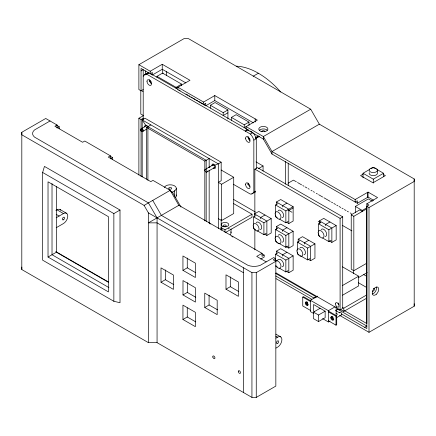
<?xml version="1.0" encoding="UTF-8"?>
<svg xmlns="http://www.w3.org/2000/svg" width="436" height="436" viewBox="0 0 436 436"><rect width="100%" height="100%" fill="white"/><g stroke="black" fill="none" stroke-linecap="round" stroke-linejoin="round"><path stroke-width="0.65" d="M275.41 261.289L275.41 258.57L273.252 259.818L275.841 261.311L275.841 386.094L256.259 397.398L251.937 397.398L157.064 342.652L157.064 217.875L148.42 202.898L34.575 137.138A10.807 6.24 0 0 1 34.575 129.906L50.053 120.974M174.509 196.276L174.514 190.832A6.115 3.526 0 0 0 174.514 185.84A6.115 3.526 0 0 0 165.865 185.84L164.285 187.42M176.302 195.824L176.302 188.336M286.566 222.24L288.828 223.543L288.828 209.193L276.397 202.021L276.397 204.631M276.397 202.021L280.713 199.53L293.139 206.702L293.139 221.052L288.828 223.543M329.044 240.759L331.867 242.394L336.172 239.909L336.172 225.559L323.746 218.382L319.441 220.867L319.441 223.428M263.78 139.302L246.106 129.094L246.106 126.598L263.344 136.55L271.988 151.526L355.166 199.546L368.066 192.102L377.576 197.59L366.834 203.792L366.834 323.577L344.451 310.655M143.204 89.549L141.046 90.797L138.882 89.549L138.882 64.697L184.085 38.602L188.406 38.602L310.705 109.207L319.348 124.184L414.2 178.945L414.195 181.436L368.998 207.531L366.834 206.283L366.834 328.57L341.72 314.073M339.568 315.326L368.998 332.314L414.195 306.219L414.2 303.723M59.22 128.756L59.22 126.762L57.056 128.01L57.056 125.018L45.731 118.478L21.816 132.282L21.8 134.789L144.098 205.394L148.42 212.882L148.42 342.652L157.064 342.652M148.42 342.652L21.8 269.552L21.816 267.05M42.624 172.46L44.456 166.41L120.009 210.032L120.009 302.72L113.856 301.281L42.624 260.156L42.624 172.46L113.856 213.585L120.009 210.032M143.204 76.273C144.251 73.695 147.439 74.611 149.161 72.774M145.951 74.442L146.507 73.63L148.676 72.823M255.322 191.159L251.817 193.938L250.351 194.085L233.271 184.226M172.411 192.472L174.514 190.832M248.269 130.342L248.558 130.162M255.076 192.047L253.305 192.614M141.046 70.932L143.204 69.689L143.204 119.606M57.056 125.018L54.892 126.26L82.622 142.272L84.786 141.024L110.422 155.826L110.422 158.219M138.882 64.697L150.207 71.231L162.246 64.283L189.976 80.295L176.079 88.317L176.079 87.342L156.993 76.327L156.993 77.297M144.044 75.052L147.7 72.921M141.046 90.797L141.046 68.441L152.371 74.976L162.246 69.275L162.246 64.283M156.993 76.327L162.552 73.117L181.632 84.137L181.632 85.489M176.079 87.342L181.632 84.137M138.882 175.098L138.882 118.249L143.351 115.671M138.882 118.249L141.046 119.497L143.204 118.249M141.433 128.658L146.965 125.464M146.556 179.082L146.556 127.426L150.894 124.925M140.746 130.816L142.196 129.977M142.964 131.301L146.283 129.388M110.422 155.826L108.259 157.074L150.796 181.632L152.954 180.384L170.193 190.33L178.836 205.307L262.014 253.327L262.014 256.324L264.172 255.076L264.172 257.071L260.723 259.066M253.409 122.854L214.79 100.558L205.738 105.79L177.937 89.74L177.937 87.244L203.574 102.046L214.79 95.566L257.327 120.123L244.247 127.672L244.247 124.827L231.412 117.415L231.412 120.26M253.142 76.256L258.385 73.232M110.422 158.818L112.581 157.57L112.581 159.571M210.359 108.106L210.359 105.261L215.095 102.531L227.93 109.943L227.93 118.968M210.359 105.261L223.199 112.673L227.93 109.943M55.89 210.441L56.969 209.814A6.115 3.532 -60 0 1 60.713 210.152M227.93 112.788L223.199 115.518L223.199 112.673M56.184 217.755L63.454 213.558A6.115 3.532 -60 0 1 67.776 216.054A6.115 3.532 -60 0 1 63.454 223.543L56.184 227.739M231.412 117.415L236.143 114.684L248.983 122.096L248.983 125.317M244.247 124.827L248.983 122.096M146.698 74.196L245.315 131.138L247.784 129.715L248.951 130.353M245.315 131.138L247.844 129.71M245.381 131.132L250.351 134.043L252.815 132.62A9.189 5.308 60 0 1 256.275 138.61L256.308 168.361M146.556 127.426L204.822 161.069L209.16 158.562L209.16 167.397M48.025 257.033L108.455 291.924L108.455 216.703L48.025 181.817L48.025 257.033L56.364 252.221L56.364 186.488M255.354 137.645L258.259 135.967M255.861 137.912L258.766 136.234M255.643 138.392L259.502 136.163M255.883 138.37L259.365 136.359M253.845 192.014L253.845 140.147L256.308 138.724M205.198 169.44L212.981 164.95M144.098 205.394L170.193 190.33M310.705 109.207L263.344 136.55L263.344 139.046L271.988 154.022L357.329 203.29L368.066 197.088L373.657 200.32M218.322 218.659L221.586 220.54L233.712 213.542L233.712 177.256L221.586 184.254L218.322 182.373L221.177 180.722L221.177 162.208L218.322 163.854L213.88 165.533M206.724 172.089L214.507 167.598M171.272 192.701L172.351 192.08L180.995 207.051M178.836 205.307L148.42 222.867L157.074 222.856L243.517 272.751M319.348 124.184L271.988 151.526L271.988 154.022M254.858 213.891L254.858 169.135L257.474 167.626L342.712 216.839L342.712 308.377L340.096 309.887L276.021 272.892M258.488 168.618L263.072 165.969L263.072 171.108M247.61 184.532L248.743 183.878M251.817 193.938L255.469 191.813M288.125 183.191L293.417 180.133L296.344 181.823M220.91 227.467L224.987 229.821L252.003 214.223L252.003 217.221L225.576 232.475M254.455 216.523L254.455 213.918L258.777 211.422L271.203 218.594L271.203 232.944L266.881 235.44L264.625 234.137M253.648 224.12L253.648 216.877L255.91 215.569M275.585 212.888L275.585 204.985L277.846 203.677M264.99 215.008L260.668 217.504L260.668 218.752M286.926 203.116L282.615 205.607L282.615 206.855M160.998 282.223L173.43 289.395L173.43 275.045L160.998 267.873L160.998 282.223L165.326 279.721L173.8 284.615M253.648 216.877L263.911 222.807L266.178 221.499M254.455 213.918L266.881 221.09L271.203 218.594M182.94 270.325L195.372 277.498L195.372 263.148L182.94 255.976L182.94 270.325L187.267 267.829L195.748 272.718M275.585 204.985L285.853 210.915L288.114 209.607M288.828 209.193L293.139 206.702M287.749 209.82L288.828 210.441L293.139 207.95M363.019 177.828L363.019 173.256L369.292 169.631M371.003 168.645L373.287 167.326L375.565 168.645M363.166 174.117L360.556 175.621L372.982 182.798L385.408 175.621L383.718 174.645M276.397 229.837L276.397 226.578L280.713 224.088L293.139 231.26L293.139 245.61L288.828 248.1L286 246.471M257.071 230.709L263.911 234.661L266.178 233.353M279.574 219.145L285.853 222.769L288.114 221.461M275.585 237.446L275.585 229.543L277.846 228.235M286.926 227.674L282.615 230.164L282.615 231.412M363.019 173.256L373.287 179.18L383.549 173.256L383.549 176.52M275.585 229.543L285.853 235.473L288.114 234.165M276.397 226.578L288.828 233.751L293.139 231.26M182.989 294.921L195.421 302.094L195.421 287.744L182.989 280.571L182.989 294.921L187.317 292.42L195.797 297.314M262.014 253.327L256.695 256.401L266.205 261.889M318.612 231.085L318.612 223.842L320.88 222.534M276.397 253.79L276.397 251.185L280.713 248.694L293.145 255.867L293.145 270.216L288.828 272.707L286.566 271.405M298.208 242.427L298.208 239.168L302.524 236.677L314.95 243.849L314.95 258.199L310.634 260.69L307.811 259.06M355.335 212.55L355.335 206.435L368.371 198.914L372.404 201.241M278.435 243.043L285.853 247.326L288.114 246.018M329.959 221.968L325.654 224.453L325.654 225.701M275.585 261.393L275.585 254.15L277.846 252.842M297.39 250.035L297.39 242.133L299.652 240.825M254.858 169.135L340.096 218.349L342.712 216.839M366.698 263.262L353.825 270.696L351.231 269.203L351.231 214.795L359.656 209.929L362.251 211.427L362.251 210.43L355.335 206.435M286.926 252.281L282.615 254.771L282.615 256.019M366.834 206.283L368.998 205.034L366.834 203.792M308.737 240.263L304.421 242.754L304.421 244.002M362.251 210.43L366.785 207.814M225.984 289.172L238.416 296.349L238.416 281.999L225.984 274.822L225.984 289.172L230.312 286.675L238.786 291.564M318.612 223.842L328.88 229.767L331.142 228.459M331.867 242.394L331.867 228.044L336.172 225.559M275.988 260.99L278.648 259.453A4.142 2.393 60 0 1 283.04 262.325A4.142 2.393 60 0 1 282.179 266.816M148.42 212.882L251.937 272.62L256.259 272.62L275.841 261.311M351.231 214.795L353.825 216.294L366.785 208.811M182.94 319.49L195.372 326.662L195.372 312.312L182.94 305.14L182.94 319.49L187.267 316.994L195.748 321.882M275.585 254.15L285.853 260.079L288.114 258.771M276.397 251.185L288.828 258.357L293.145 255.867M204.757 307.473L217.188 314.645L217.188 300.295L204.757 293.123L204.757 307.473L209.084 304.971L217.559 309.86M297.39 242.133L307.658 248.062L309.92 246.754M298.208 239.168L310.634 246.34L314.95 243.849M322.607 238.002L328.88 241.62L331.142 240.312M279.007 267.982L285.853 271.933L288.114 270.625M300.24 255.632L307.658 259.916L309.92 258.608M310.356 310.367L302.748 305.974L302.748 297.069L303.461 296.654L310.487 300.709M313.849 313.577L310.356 311.566L310.356 300.262L317.544 296.115M342.603 285.455L358.659 276.184L358.659 285.918L342.603 295.188M358.354 277.683L367.172 272.587M314.683 311.68L313.598 311.053L313.598 304.519L325.152 311.19L325.152 317.724L318.52 321.555L313.484 318.651L313.484 312.111L320.117 308.279M275.95 338.118L277.574 337.181A6.115 3.526 -60 0 1 281.896 339.677A6.115 3.526 -60 0 1 277.574 347.165L275.95 348.097M313.484 312.111L318.52 315.021L325.152 311.19M310.356 300.262L328.395 310.677L335.033 306.846M335.715 310.53L337.927 309.255M342.636 307.484L343.808 308.165L366.687 294.954M340.287 309.375L343.808 311.408L366.687 298.202M336.717 315.855L329.109 311.462L328.395 311.876L336.003 316.269L336.717 315.855L336.717 324.766L336.003 325.174L328.395 320.782M322.575 318.618L328.395 321.981L330.052 321.021M332.265 319.741L333.371 319.103M336.396 317.795L341.399 314.912M364.676 327.322L366.834 326.074L337.41 309.086M208.806 167.451L210.076 166.972M376.709 169.299L383.549 173.256M185.845 82.9L162.246 69.275L162.95 73.668M150.284 73.422L177.823 89.32M178.983 89.996L180.144 90.666M185.959 94.018L187.698 95.026M188.864 95.697L190.025 96.367M191.186 97.037L192.347 97.708M193.508 98.378L195.252 99.386M196.418 100.057L197.579 100.727M198.74 101.397L202.805 103.746M203.972 104.417L246.602 129.034M250.782 131.443L251.894 132.086M141.346 90.623L142.97 91.56M297.51 182.499L301.608 184.864M302.78 185.54L303.952 186.221M305.124 186.897L306.879 187.911M308.05 188.586L309.222 189.262M310.977 190.276L312.149 190.952M313.321 191.627L314.487 192.303M316.247 193.317L317.413 193.993M318.585 194.669L322.684 197.034M323.855 197.71L330.292 201.427M331.464 202.102L332.635 202.778M333.807 203.454L335.562 204.468M336.734 205.143L337.905 205.819M339.077 206.495L340.832 207.509M342.004 208.185L343.176 208.86M344.342 209.536L346.102 210.555M347.269 211.231L348.44 211.907M350.195 212.921L351.367 213.596M256.008 161.892L263.072 165.969M342.527 225.461L351.89 230.867M142.97 115.268L140.806 114.019L140.806 90.312M221.177 162.208L145.035 118.249L142.185 119.895L142.185 128.729M319.441 220.867L331.867 228.044M318.187 221.395L320.52 222.742M221.117 169.986L233.712 177.256M288.828 210.441L291.973 212.256M319.757 236.356L318.612 235.696L318.612 233.718M277.296 217.831L275.585 216.839L275.585 214.866M233.707 199.519L255.485 212.092M363.777 274.615L366.72 276.315M233.364 203.465L252.003 214.223M342.451 266.827L358.659 276.184M358.447 282.751L366.676 287.498M255.36 229.718L253.648 228.731L253.648 226.758M277.296 242.383L275.585 241.397L275.585 239.424M299.101 254.973L297.39 253.986L297.39 252.013M56.299 125.078L59.22 126.762M110.254 156.224L112.581 157.57M170.051 190.75L172.351 192.08M275.41 258.57L273.683 257.572L260.368 265.257A10.807 6.24 0 0 1 247.844 265.257L161.391 215.379L152.742 200.407M231.729 236.345L232.911 237.026M261.813 253.714L264.172 255.076M275.585 266.004L277.296 266.99M275.617 273.41L316.814 297.194M275.814 276.015L314.062 298.104M335.84 310.672L339.372 312.71M276.01 278.626L311.909 299.352M336.036 313.282L337.802 314.302M302.748 297.069L310.356 301.461M60.026 209.514L66.512 213.259M275.912 334.156L280.626 336.875M56.969 209.814L63.454 213.558M275.803 336.161L277.574 337.181M56.184 214.354L59.133 216.054M55.743 251.534L108.651 282.081M56.364 252.221L108.564 282.375M108.924 287.586L52.02 254.728L52.02 183.578M250.051 131.002L251.158 131.65M249.73 140.163L248.416 138.239L248.128 136.828M146.251 126.124L142.185 119.895L218.322 163.854L218.322 228.611M209.084 222.415L210.19 224.115M253.845 140.147L253.812 140.032A9.189 5.308 60 0 0 250.351 134.043M414.2 178.945L414.195 306.219M377.429 170.182A4.142 2.393 0 0 1 371.216 172.253A4.142 2.393 0 0 1 371.216 168.111A4.142 2.393 0 0 1 377.429 170.182L377.429 173.256A4.142 2.393 0 0 1 372.747 175.621A4.142 2.393 0 0 1 369.287 172.634M373.287 179.18L373.287 183.098M368.998 207.531L368.998 332.314M368.066 192.102L368.066 197.088M367.635 192.347L367.635 197.339M357.329 203.29L357.329 200.794L355.166 202.042L355.166 199.546M353.825 216.294L353.825 270.696M353.651 270.287L353.651 273.655M343.808 308.165L343.808 311.408M340.096 218.349L340.096 309.887M336.14 306.873L336.14 314.847M336.003 316.269L336.003 325.174M332.853 318.078L332.853 316.83A1.526 0.883 60 0 0 332.57 316.71M328.88 229.767L328.88 241.62M328.395 310.677L328.395 321.981M318.52 315.021L318.52 321.555M310.634 246.34L310.634 260.69M307.658 248.062L307.658 259.916M307.326 302.094L307.326 303.342M288.828 233.751L288.828 248.1M288.828 258.357L288.828 272.707M288.229 163.151L288.229 185.387M285.853 210.915L285.853 222.769M285.853 235.473L285.853 247.326M285.853 260.079L285.853 271.933M285.64 161.276L285.64 184.188M266.881 221.09L266.881 235.44M263.911 222.807L263.911 234.661M256.259 272.62L256.259 397.398M255.164 118.875L255.164 121.998M254.858 229.483L254.858 249.828M251.937 272.62L251.937 397.398M243.517 267.759L243.517 392.536M231.042 228.982L231.042 232.791M230.312 276.893L230.312 286.675M224.987 229.821L224.987 232.219M221.586 184.254L221.586 220.54M221.177 219.662L221.177 230.284M214.79 95.566L214.79 100.558M213.744 164.23L213.744 165.026M209.16 170.116L209.16 223.128M209.084 295.188L209.084 304.971M206.179 169.119L206.179 160.285L147.908 126.647L147.908 180.335M206.179 171.839L206.179 221.455M205.738 105.79L205.738 103.294L203.574 104.542L203.574 102.046M204.822 161.069L204.822 220.878M187.267 258.047L187.267 267.829M187.317 282.637L187.317 292.42M187.267 307.86L187.267 316.994M166.334 71.509L166.334 75.553M165.326 269.939L165.326 279.721M152.371 74.976L152.371 72.48L150.207 73.728L150.207 71.231M145.368 70.932L145.368 74.905M142.185 131.449L142.185 176.983M141.046 119.497L141.046 176.498M113.856 213.585L113.856 301.281M21.816 132.282L21.8 269.552M176.095 194.908A6.115 3.526 0 0 1 175.485 197.59M230.824 231.843A6.36 3.668 0 0 1 230.192 234.628M250.008 139.117A1.526 0.883 60 0 1 249.746 138.844M249.523 138.512A1.526 0.883 60 0 1 249.354 138.157M229.183 228.399A6.36 3.668 0 0 1 228.333 228.813M222.513 229.254A6.36 3.668 0 0 1 220.6 228.617M151.15 81.919A1.526 0.883 60 0 1 150.758 81.232M150.649 80.867A1.526 0.883 60 0 1 150.611 80.524M151.134 83.238A3.057 1.766 60 0 1 149.532 79.902M236.236 66.179A73.357 42.352 60 0 1 280.773 92.023M376.448 287.111A4.583 2.649 -60 0 1 372.48 293.989M373.32 288.637A1.526 0.883 -60 0 1 374.257 289.973A1.526 0.883 -60 0 1 372.382 291.052M259.371 130.239A4.583 2.649 0 0 1 267.312 130.239M261.867 131.786A1.526 0.883 0 0 1 263.344 130.68A1.526 0.883 0 0 1 264.821 131.786M333.785 319.245A1.526 0.883 60 0 1 332.194 318.689A1.526 0.883 60 0 1 332.09 316.754M308.089 304.666A1.526 0.883 60 0 1 306.388 303.423A1.526 0.883 60 0 1 307.048 301.974M314.062 297.924A1.526 0.883 60 0 1 315.386 297.804M339.551 312.961A1.526 0.883 60 0 1 341.17 312.819A1.526 0.883 60 0 1 341.17 314.977M141.117 129.356A1.526 0.883 60 0 1 142.103 128.68A1.526 0.883 60 0 1 143.264 130.375A1.526 0.883 60 0 1 142.479 131.345M212.697 165.348A1.526 0.883 60 0 1 214.507 165.833A1.526 0.883 60 0 1 214.022 167.642M212.032 165.816A2.507 1.45 60 0 1 213.585 164.149A2.507 1.45 60 0 1 215.509 167.473A2.507 1.45 60 0 1 213.286 167.985M151.112 83.309A3.161 1.826 60 0 1 149.455 79.859M249.708 140.234A3.161 1.826 60 0 1 248.051 136.784M249.708 186.455A3.161 1.826 60 0 1 248.051 183M333.812 319.746A1.924 1.112 60 0 1 331.889 318.634A1.924 1.112 60 0 1 331.889 316.411M308.007 305.096A1.924 1.112 60 0 1 306.361 303.897A1.924 1.112 60 0 1 306.148 301.875M338.946 304.671A2.523 1.455 60 0 1 338.118 302.938M275.525 261.42A4.142 2.393 60 0 1 279.738 262.777A4.142 2.393 60 0 1 280.304 268.042A4.142 2.393 60 0 1 275.988 265.769M278.179 210.724A4.142 2.393 60 0 1 282.79 212.681A4.142 2.393 60 0 1 282.179 217.651M321.212 229.576A4.142 2.393 60 0 1 325.817 231.538A4.142 2.393 60 0 1 325.212 236.503M278.179 235.276A4.142 2.393 60 0 1 282.79 237.239A4.142 2.393 60 0 1 282.179 242.209M256.243 222.616A4.142 2.393 60 0 1 260.853 224.573A4.142 2.393 60 0 1 260.243 229.543M299.99 247.871A4.142 2.393 60 0 1 304.595 249.828A4.142 2.393 60 0 1 303.99 254.798M146.54 129.519A2.507 1.45 60 0 1 146.076 129.187M144.828 127.018A2.507 1.45 60 0 1 145.858 125.192A2.507 1.45 60 0 1 148.071 127.339M212.828 357.019A1.526 0.883 60 0 0 214.632 358.621A1.526 0.883 60 0 0 214.152 356.25A1.526 0.883 60 0 0 212.828 357.019M238.35 371.755A1.526 0.883 60 0 0 240.16 373.358A1.526 0.883 60 0 0 239.675 370.992A1.526 0.883 60 0 0 238.35 371.755M169.108 188.962A1.526 0.883 0 0 0 171.664 188.565A1.526 0.883 0 0 0 169.795 187.485A1.526 0.883 0 0 0 169.108 188.962M63.454 219.799A1.526 0.883 -60 0 0 64.386 217.39A1.526 0.883 -60 0 0 62.517 218.469A1.526 0.883 -60 0 0 63.454 219.799M277.852 343.214A1.526 0.883 -60 0 0 278.337 340.848A1.526 0.883 -60 0 0 276.528 342.451A1.526 0.883 -60 0 0 277.852 343.214M376.317 294.267A4.583 2.649 -60 0 0 377.772 287.166A4.583 2.649 -60 0 0 372.349 291.973A4.583 2.649 -60 0 0 376.317 294.267M223.603 226.426A1.526 0.883 0 0 0 226.164 226.033A1.526 0.883 0 0 0 224.289 224.949A1.526 0.883 0 0 0 223.603 226.426M261.05 131.356A4.583 2.649 0 0 0 267.927 129.067A4.583 2.649 0 0 0 261.05 126.772A4.583 2.649 0 0 0 261.05 131.356M204.882 170.144A1.526 0.883 60 0 0 206.501 172.16A1.526 0.883 60 0 0 206.501 169.996A1.526 0.883 60 0 0 204.882 170.144M140.528 129.694A1.526 0.883 60 0 0 142.152 131.71A1.526 0.883 60 0 0 142.152 129.552A1.526 0.883 60 0 0 140.528 129.694M146.992 81.281A3.161 1.826 60 0 0 150.344 85.456A3.161 1.826 60 0 0 150.344 80.982A3.161 1.826 60 0 0 146.992 81.281M245.588 184.423A3.161 1.826 60 0 0 248.945 188.597A3.161 1.826 60 0 0 248.945 184.123A3.161 1.826 60 0 0 245.588 184.423M245.588 138.207A3.161 1.826 60 0 0 248.945 142.376A3.161 1.826 60 0 0 248.945 137.907A3.161 1.826 60 0 0 245.588 138.207M222.284 226.191A3.82 2.207 0 0 0 228.677 225.199A3.82 2.207 0 0 0 224 222.502A3.82 2.207 0 0 0 222.284 226.191M305.249 302.966A1.924 1.112 60 0 0 307.293 305.505A1.924 1.112 60 0 0 307.293 302.786A1.924 1.112 60 0 0 305.249 302.966M330.777 317.702A1.924 1.112 60 0 0 332.821 320.242A1.924 1.112 60 0 0 332.821 317.522A1.924 1.112 60 0 0 330.777 317.702M335.442 303.881A2.523 1.455 60 0 0 338.113 307.206A2.523 1.455 60 0 0 338.113 303.641A2.523 1.455 60 0 0 335.442 303.881M275.132 213.722A4.142 2.393 60 0 0 279.525 219.188A4.142 2.393 60 0 0 279.525 213.329A4.142 2.393 60 0 0 275.132 213.722M318.16 232.573A4.142 2.393 60 0 0 322.553 238.04A4.142 2.393 60 0 0 322.553 232.181A4.142 2.393 60 0 0 318.16 232.573M275.132 238.279A4.142 2.393 60 0 0 279.525 243.74A4.142 2.393 60 0 0 279.525 237.887A4.142 2.393 60 0 0 275.132 238.279M253.191 225.614A4.142 2.393 60 0 0 257.583 231.08A4.142 2.393 60 0 0 257.583 225.221A4.142 2.393 60 0 0 253.191 225.614M296.938 250.869A4.142 2.393 60 0 0 301.331 256.335A4.142 2.393 60 0 0 301.331 250.477A4.142 2.393 60 0 0 296.938 250.869"/></g></svg>
